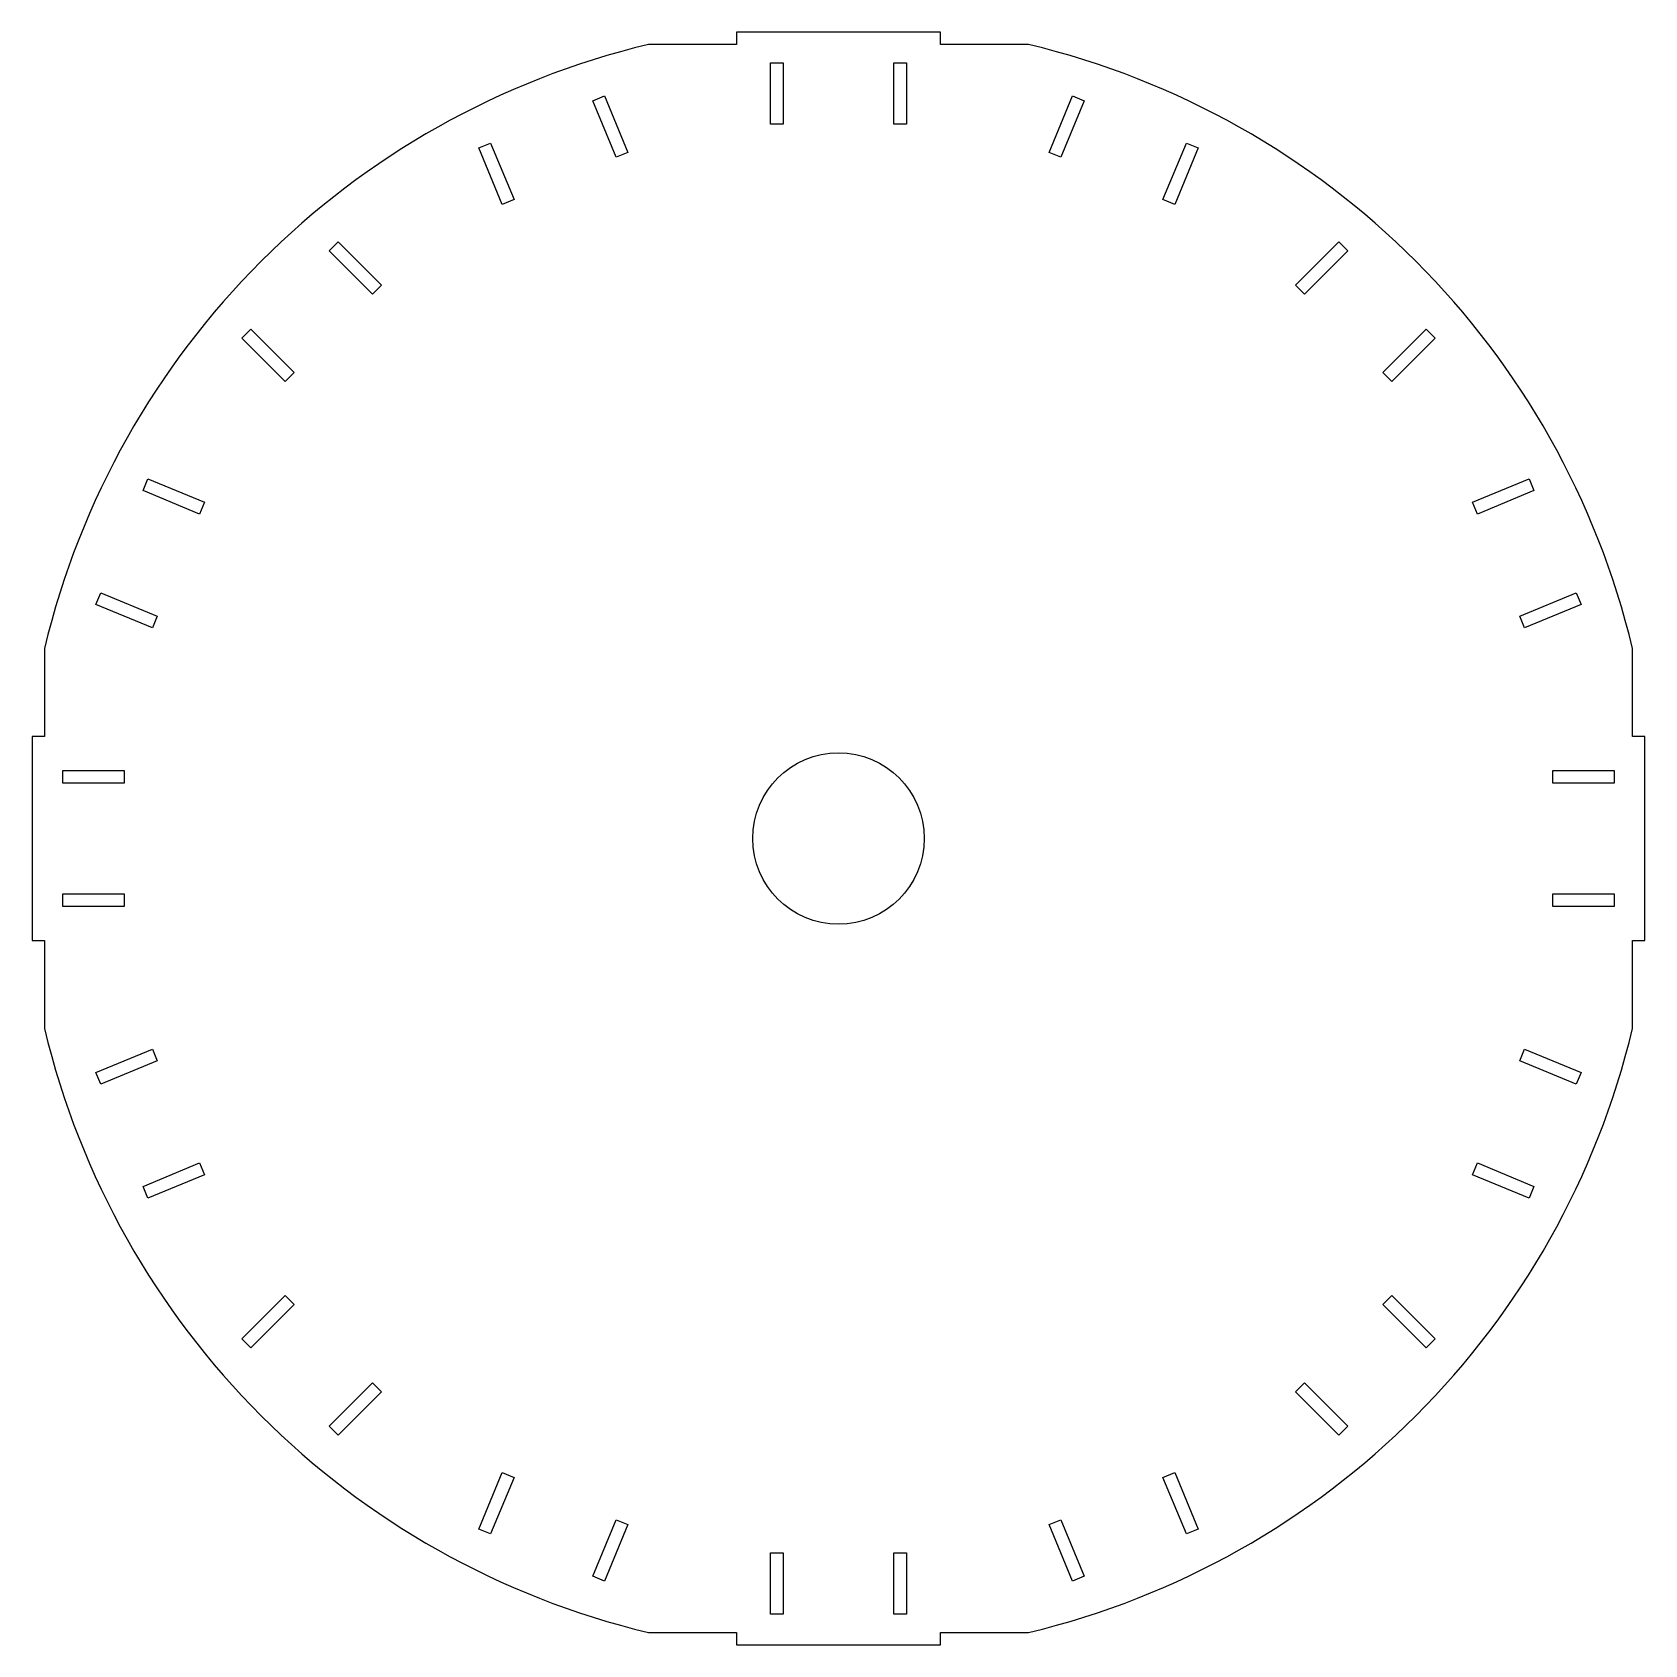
# Model space of a CAD drawing. Header units: millimetres. Extents: x -198 to 198, y -198 to 198.
import ezdxf

# ---------------------------------------------------------------- set-up
doc = ezdxf.new("R2010")
doc.units = ezdxf.units.MM
doc.layers.get('0').update_dxf_attribs({"linetype": 'CONTINUOUS'})

msp = doc.modelspace()

# ---------------------------------------------------------------- linework, layer by layer
msp.add_lwpolyline([(-197.5, 25), (-197.5, -25), (-194.5, -25), (-194.5, -46.58, 0.28233), (-46.58, -194.5), (-25, -194.5), (-25, -197.5), (25, -197.5), (25, -194.5), (46.58, -194.5, 0.28233), (194.5, -46.58), (194.5, -25), (197.5, -25), (197.5, 25), (194.5, 25), (194.5, 46.58, 0.28233), (46.58, 194.5), (25, 194.5), (25, 197.5), (-25, 197.5), (-25, 194.5), (-46.58, 194.5, 0.28233), (-194.5, 46.58), (-194.5, 25)], format="xyb", close=True)
for points in [[(-13.53, 190), (-13.53, 175), (-16.65, 175), (-16.65, 190)], [(13.53, 190), (16.65, 190), (16.65, 175), (13.53, 175)], [(-60.21, 180.71), (-57.33, 181.91), (-51.59, 168.05), (-54.47, 166.86)], [(60.21, 180.71), (54.47, 166.86), (51.59, 168.05), (57.33, 181.91)], [(-85.21, 170.36), (-79.47, 156.5), (-82.35, 155.31), (-88.09, 169.17)], [(85.21, 170.36), (88.09, 169.17), (82.35, 155.31), (79.47, 156.5)], [(-124.78, 143.92), (-122.58, 146.12), (-111.97, 135.51), (-114.18, 133.31)], [(124.78, 143.92), (114.18, 133.31), (111.97, 135.51), (122.58, 146.12)], [(-143.92, 124.78), (-133.31, 114.18), (-135.51, 111.97), (-146.12, 122.58)], [(143.92, 124.78), (146.12, 122.58), (135.51, 111.97), (133.31, 114.18)], [(-170.36, 85.21), (-169.17, 88.09), (-155.31, 82.35), (-156.5, 79.47)], [(170.36, 85.21), (156.5, 79.47), (155.31, 82.35), (169.17, 88.09)], [(-180.71, 60.21), (-166.86, 54.47), (-168.05, 51.59), (-181.91, 57.33)], [(180.71, 60.21), (181.91, 57.33), (168.05, 51.59), (166.86, 54.47)], [(-190, 13.53), (-190, 16.65), (-175, 16.65), (-175, 13.53)], [(190, 13.53), (175, 13.53), (175, 16.65), (190, 16.65)], [(-190, -13.53), (-175, -13.53), (-175, -16.65), (-190, -16.65)], [(190, -13.53), (190, -16.65), (175, -16.65), (175, -13.53)], [(-180.71, -60.21), (-181.91, -57.33), (-168.05, -51.59), (-166.86, -54.47)], [(180.71, -60.21), (166.86, -54.47), (168.05, -51.59), (181.91, -57.33)], [(-170.36, -85.21), (-156.5, -79.47), (-155.31, -82.35), (-169.17, -88.09)], [(170.36, -85.21), (169.17, -88.09), (155.31, -82.35), (156.5, -79.47)], [(-143.92, -124.78), (-146.12, -122.58), (-135.51, -111.97), (-133.31, -114.18)], [(143.92, -124.78), (133.31, -114.18), (135.51, -111.97), (146.12, -122.58)], [(-124.78, -143.92), (-114.18, -133.31), (-111.97, -135.51), (-122.58, -146.12)], [(124.78, -143.92), (122.58, -146.12), (111.97, -135.51), (114.18, -133.31)], [(-85.21, -170.36), (-88.09, -169.17), (-82.35, -155.31), (-79.47, -156.5)], [(85.21, -170.36), (79.47, -156.5), (82.35, -155.31), (88.09, -169.17)], [(-60.21, -180.71), (-54.47, -166.86), (-51.59, -168.05), (-57.33, -181.91)], [(60.21, -180.71), (57.33, -181.91), (51.59, -168.05), (54.47, -166.86)], [(-13.53, -190), (-16.65, -190), (-16.65, -175), (-13.53, -175)], [(13.53, -190), (13.53, -175), (16.65, -175), (16.65, -190)]]:
    msp.add_lwpolyline(points, close=True)
msp.add_circle((0, 0), 21)

doc.saveas('drawing.dxf')
